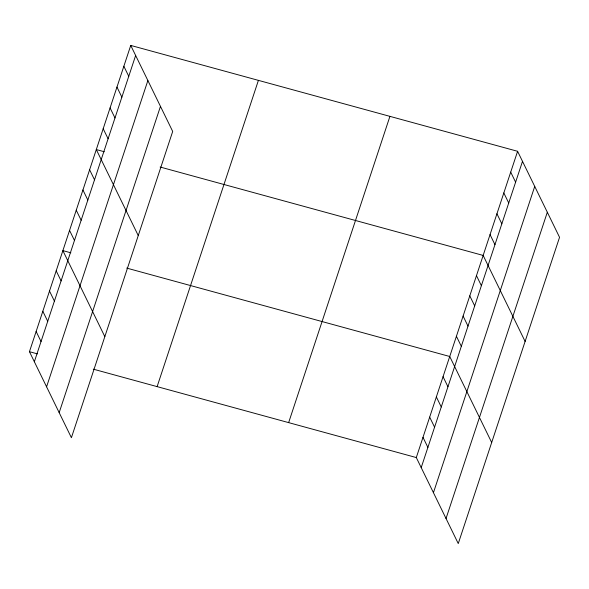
<?xml version="1.0" encoding="UTF-8"?>
<svg xmlns="http://www.w3.org/2000/svg" width="589" height="589" viewBox="0 0 589 589"><rect width="100%" height="100%" fill="white"/><g stroke="black" fill="none" stroke-linecap="round" stroke-linejoin="round"><path stroke-width="0.88" d="M130.743 45.427L172.695 131.443L71.402 437.701L29.45 351.692L130.743 45.427L517.598 151.299L559.55 237.308L458.257 543.573L416.305 457.557L517.598 151.299M34.353 361.742L135.647 55.484M46.583 386.811L147.876 80.553M59.172 412.639L160.466 106.381M157.116 386.627L258.409 80.369M288.639 422.622L389.933 116.357M421.209 467.614L522.502 161.349M433.438 492.676L534.731 186.418M446.028 518.504L547.321 212.246M104.282 151.741L96.302 149.562L138.253 235.571M160.134 167.026L483.157 255.427L525.108 341.436M70.857 252.806L62.876 250.627L104.827 336.636M126.709 268.091L449.731 356.492L491.682 442.501M29.45 351.692L37.431 353.871M93.283 369.156L416.305 457.557M510.707 172.121L515.618 182.178M503.823 192.949L508.727 203.006M496.932 213.77L501.835 223.827M490.048 234.599L494.951 244.656M476.472 275.637L481.375 285.694M469.786 295.855L474.69 305.905M463.101 316.065L468.005 326.122M456.416 336.275L461.32 346.332M443.046 376.702L447.949 386.759M436.361 396.92L441.264 406.97M429.675 417.13L434.579 427.187M422.99 437.34L427.894 447.397M123.852 66.255L128.763 76.312M116.968 87.084L121.871 97.133M110.077 107.905L114.98 117.962M103.193 128.733L108.096 138.79M89.616 169.772L94.52 179.829M82.931 189.982L87.835 200.039M76.246 210.199L81.149 220.249M69.561 230.409L74.464 240.467M56.191 270.837L61.094 280.894M49.505 291.054L54.409 301.104M42.82 311.264L47.724 321.322M36.135 331.474L41.039 341.532"/></g></svg>
